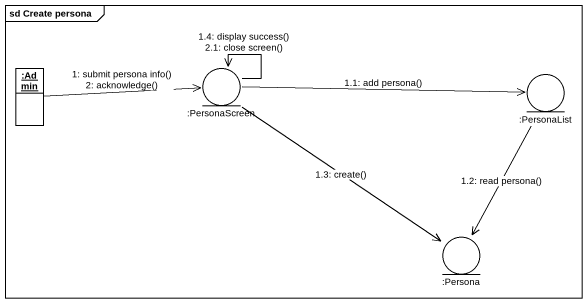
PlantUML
@startuml
mainframe sd Create persona
allowmixing
hide circle
hide empty members
object ":Admin" as Admin
entity ":PersonaScreen" as PersonaScreen
entity ":PersonaList" as PersonaList
entity ":Persona" as Persona
Admin -right-> PersonaScreen : 1: submit persona info()\n2: acknowledge()
PersonaScreen -right-> PersonaList : 1.1: add persona()
PersonaList --> Persona : 1.2: read persona()
PersonaScreen --> Persona : 1.3: create()
PersonaScreen --> PersonaScreen : 1.4: display success()\n2.1: close screen()
@enduml
